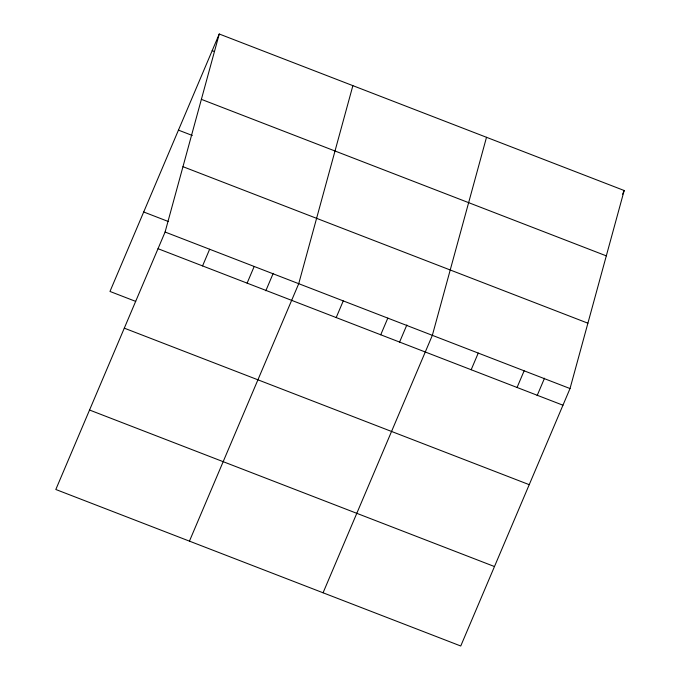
<?xml version="1.0" encoding="UTF-8"?>
<svg xmlns="http://www.w3.org/2000/svg" width="680" height="680" viewBox="0 0 680 680"><rect width="100%" height="100%" fill="white"/><g stroke="black" fill="none" stroke-linecap="round" stroke-linejoin="round"><path stroke-width="1.02" d="M165.095 232.033L219.249 34L624.181 190.51L570.027 388.552L460.751 646L55.819 489.489L165.095 232.033L570.027 388.552M352.877 85.646L298.724 283.688L189.44 541.135M486.506 137.3L432.352 335.333L323.068 592.781M219.249 34L109.973 291.448L135.711 301.401M202.564 265.914L209.635 249.254M247.112 283.135L254.184 266.466M265.812 290.776L273.216 273.334M336.192 317.569L343.264 300.9M380.732 334.781L387.812 318.121M399.44 342.423L406.844 324.981M471.172 369.733L478.244 353.073M517.063 387.473L524.135 370.812M537.115 395.641L544.519 378.199M622.616 194.216L624.181 190.51M212.177 50.66L214.157 51.425M201.382 99.348L606.313 255.867M178.449 130.126L192.312 135.481M182.971 166.685L587.902 323.195M143.701 211.99L168.444 221.552M158.023 248.701L562.955 405.212M124.295 328.159L529.227 484.67M89.547 410.023L494.479 566.542"/></g></svg>
